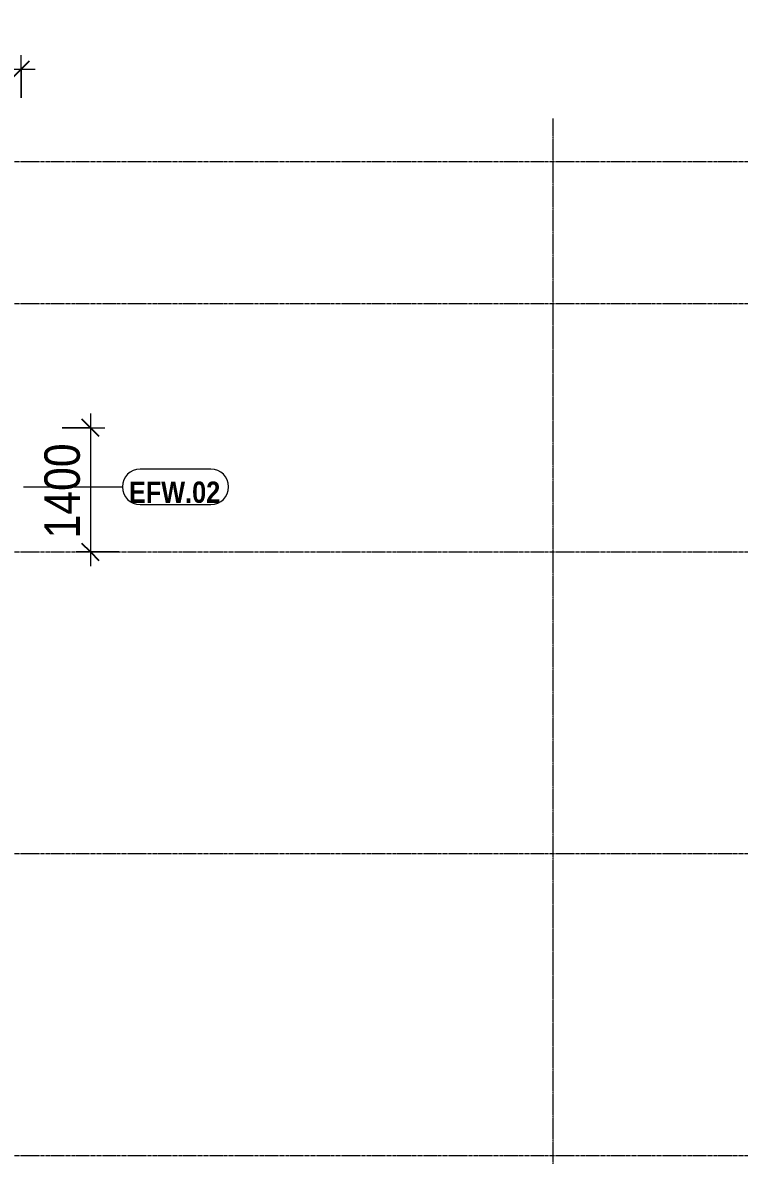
# Model space of a CAD drawing. Header units: millimetres. Extents: x 25061 to 259291, y -8723 to 35400.
# Drawn here: x 54971 to 63053, y 22600 to 35365 of the extents above; entities that cross this region are included whole.
import ezdxf

# ---------------------------------------------------------------- set-up
doc = ezdxf.new("R2010")
doc.units = ezdxf.units.MM
doc.linetypes.add('Centre', pattern=[31.75, 6.35, -4.7625, 15.875, -4.7625])
doc.linetypes.add('Grid Line', pattern=[22.225, 12.7, -3.175, 3.175, -3.175])
for name, color, linetype, lineweight in [('A-ANNO-DIMS', 211, 'Continuous', 9), ('A-ANNO-DIMS-160', 211, 'Continuous', 9), ('A-FLOR-LEVL-2', 51, 'Centre', 9), ('A-WALL-IDEN', 211, 'Continuous', 9), ('S-GRID-1', 1, 'Grid Line', 9)]:
    doc.layers.add(name, color=color, linetype=linetype, lineweight=lineweight)
doc.styles.add('Arial_B', font='arialbd.ttf', dxfattribs={"width": 0.85, "height": 240})
doc.styles.add('UTM Avo', font='', dxfattribs={"width": 0.9, "height": 400})
doc.styles.get('UTM Avo').set_extended_font_data('UTM Avo')
doc.dimstyles.new('1_Dim_chi_tiet_2_5', dxfattribs={"dimscale": 304.8, "dimtxt": 399.720379, "dimasz": 0.629921, "dimexe": 0.524934, "dimexo": 0.0625, "dimgap": 0.052493, "dimtad": 1, "dimdec": 0, "dimrnd": 5, "dimzin": 0, "dimdsep": 46, "dimtxsty": 'UTM Avo', "dimblk1": 'OBLIQUE', "dimblk2": 'OBLIQUE', "dimsah": 1, "dimcen": 0.09, "dimdle": 0.524934, "dimazin": 0, "dimtfac": 1, "dimtdec": 4, "dimtix": 1, "dimtmove": 0, "dimatfit": 3, "dimfxl": 1.049869, "dimfxlon": 1, "dimtvp": 1, "dimtolj": 1, "dimtzin": 0, "dimarcsym": 2})

# ---------------------------------------------------------------- blocks, each defined once
blk = doc.blocks.new('CTL_WALL TAG NO MARK - 10-2062273-TKCS_MẶT CẮT 1')
at = {"layer": 'A-WALL-IDEN'}
for p, q in [((32371, 30015), (31574, 30015)), ((31574, 29615), (32371, 29615))]:
    blk.add_line(p, q, dxfattribs=at)
for centre, start, end in [((31574, 29815), 90, 270), ((32371, 29815), 270, 90)]:
    blk.add_arc(centre, 200, start, end, dxfattribs=at)
blk = doc.blocks.new('DIMBLOCK43-TKCS_MẶT CẮT 1')
at = {"layer": 'A-ANNO-DIMS-160'}
for p, q in [((46752, 34519), (46752, 34999)), ((54953, 34519), (54953, 34999)), ((46752, 34839), (55113, 34839)), ((46752, 34839), (46752, 34519)), ((54953, 34839), (54953, 34519))]:
    blk.add_line(p, q, dxfattribs=at)
at = {"layer": 'A-ANNO-DIMS-160', "lineweight": 25}
for p, q in [((46752, 34839), (46848, 34935)), ((54953, 34839), (55049, 34935)), ((46752, 34839), (46656, 34743)), ((54953, 34839), (54857, 34743))]:
    blk.add_line(p, q, dxfattribs=at)
at = {"layer": 'A-ANNO-DIMS-160', "color": 0, "insert": (50305, 35359), "char_height": 400, "width": 1314.64, "attachment_point": 1, "line_spacing_factor": 1.110334, "style": 'UTM Avo'}
blk.add_mtext('8200', dxfattribs=at)
blk = doc.blocks.new('_Oblique')
at = {"color": 0, "linetype": 'ByBlock', "lineweight": -2}
blk.add_line((-0.5, -0.5), (0.5, 0.5), dxfattribs=at)
blk = doc.blocks.new('DIMBLOCK49-TKCS_MẶT CẮT 1')
at = {"layer": 'A-ANNO-DIMS-160', "lineweight": 25}
for p, q in [((55736, 30800), (55640, 30896)), ((55736, 30800), (55832, 30704)), ((55736, 29400), (55640, 29496)), ((55736, 29400), (55832, 29304))]:
    blk.add_line(p, q, dxfattribs=at)
at = {"layer": 'A-ANNO-DIMS-160'}
for p, q in [((55736, 30960), (55736, 29240)), ((55416, 30800), (55896, 30800)), ((55736, 30800), (55416, 30800)), ((56056, 29400), (55576, 29400)), ((55736, 29400), (56056, 29400))]:
    blk.add_line(p, q, dxfattribs=at)
at = {"layer": 'A-ANNO-DIMS-160', "color": 0, "insert": (55216, 29552), "char_height": 400, "width": 1314.64, "attachment_point": 1, "rotation": 90, "line_spacing_factor": 1.110334, "style": 'UTM Avo'}
blk.add_mtext('1400', dxfattribs=at)

msp = doc.modelspace()

# ---------------------------------------------------------------- linework, layer by layer
at = {"layer": 'A-FLOR-LEVL-2'}
for p, q in [((25061.1, 33800), (134152.6, 33800)), ((25061.1, 32200), (134152.6, 32200)), ((25061.1, 29400), (134152.6, 29400)), ((25061.1, 26000), (134152.6, 26000)), ((25061.1, 22600), (134152.6, 22600))]:
    msp.add_line(p, q, dxfattribs=at)
at = {"layer": 'A-WALL-IDEN'}
msp.add_line((54979.6, 30133.4), (56095.8, 30133.4), dxfattribs=at)
at = {"layer": 'S-GRID-1'}
for p, q in [((60952.6, 30285.9), (60952.6, 34285.9)), ((60952.6, -3283.1), (60952.6, 30285.9))]:
    msp.add_line(p, q, dxfattribs=at)

# ---------------------------------------------------------------- block references
at = {"layer": 'A-WALL-IDEN'}
msp.add_blockref('CTL_WALL TAG NO MARK - 10-2062273-TKCS_MẶT CẮT 1', (24722, 318.3), dxfattribs=at)

# ---------------------------------------------------------------- texts
at = {"layer": 'A-WALL-IDEN', "insert": (56684.5, 30071.5), "char_height": 240, "width": 1062.16, "attachment_point": 5, "line_spacing_factor": 0.936439, "style": 'Arial_B'}
msp.add_mtext('\\pt6.7992,13.6008,20.4,27.1992,34.0008,40.8,47.5992,54.4008,61.2,67.9992,74.8008,81.6,88.3992,95.2008,102,108.7992,115.6008,122.4,129.1992,136.0008,142.8,149.5992,156.4008,163.2,169.9992,176.8008,183.6,190.3992,197.2008,204,210.7992,217.6008;EFW.02', dxfattribs=at)

# ---------------------------------------------------------------- dimensions: what is measured, and where the dimension line sits
at = {"layer": 'A-ANNO-DIMS'}
dim = msp.add_linear_dim(base=(54952.6, 34839), p1=(46752.4, 34519), p2=(54952.6, 34519), dimstyle='1_Dim_chi_tiet_2_5', override={"dimpost": '<>', "dimfxl": 8200.142662}, dxfattribs=at)
dim.commit()
dim.dimension.update_dxf_attribs({"geometry": 'DIMBLOCK43-TKCS_MẶT CẮT 1', "text_midpoint": (50852.5, 35062)})
dim = msp.add_linear_dim(base=(55735.9, 29400), p1=(55415.9, 30800), p2=(56055.9, 29400), angle=90, dimstyle='1_Dim_chi_tiet_2_5', override={"dimpost": '<>', "dimfxl": 1539.350512}, dxfattribs=at)
dim.commit()
dim.dimension.update_dxf_attribs({"geometry": 'DIMBLOCK49-TKCS_MẶT CẮT 1', "text_midpoint": (55512.9, 30100)})

doc.saveas('drawing.dxf')
